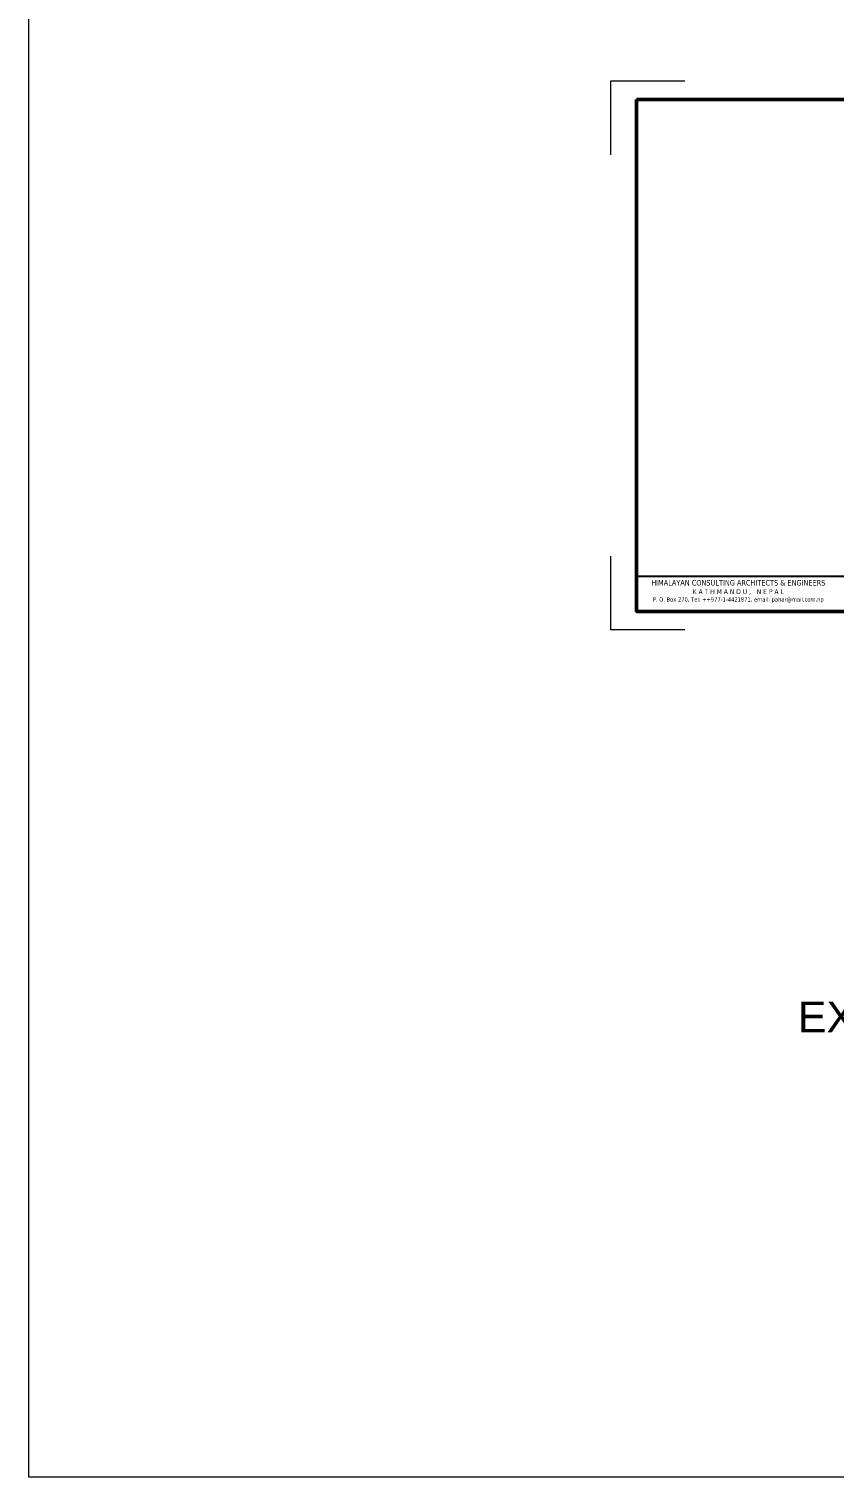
# Model space of a CAD drawing. Header units: inches. Extents: x 527934 to 2134587, y -408734 to 227304.
# Drawn here: x 1888048 to 1940312, y -317490 to -223494 of the extents above; entities that cross this region are included whole.
import ezdxf

# ---------------------------------------------------------------- set-up
doc = ezdxf.new("R2010")
doc.units = ezdxf.units.IN
doc.header["$MEASUREMENT"] = 0
doc.layers.add('paper', color=4, linetype='Continuous', lineweight=0, plot=False)
for name, color, linetype, lineweight in [('partition wall', 5, 'Continuous', 20), ('TITLE THICK', 7, 'Continuous', 50), ('TITLE THIN', 7, 'Continuous', 25)]:
    doc.layers.add(name, color=color, linetype=linetype, lineweight=lineweight)
doc.styles.get("Standard").update_dxf_attribs({"font": 'arial.ttf'})

msp = doc.modelspace()

# ---------------------------------------------------------------- linework, layer by layer
at = {"layer": 'paper'}
for points in [[(1925817, -231667), (1925817, -226867), (1930617, -226867)], [(1930617, -262507), (1925817, -262507), (1925817, -257707)]]:
    msp.add_lwpolyline(points, dxfattribs=at)
at = {"layer": 'partition wall', "color": 3, "ltscale": 0.25}
msp.add_lwpolyline([(1888048, -76685.5), (2009111, -76685.5), (2009111, -317490.5), (1888048, -317490.5)], close=True, dxfattribs=at)
at = {"layer": 'TITLE THICK'}
msp.add_lwpolyline([(1927490, -228067), (1973690, -228067), (1973690, -261307), (1927490, -261307)], close=True, dxfattribs=at)
at = {"layer": 'TITLE THIN'}
for p, q in [((1927490, -259045.8), (1927490, -261307)), ((1973690, -259045.8), (1927490, -259045.8)), ((1927490, -261307), (1973690, -261307))]:
    msp.add_line(p, q, dxfattribs=at)

# ---------------------------------------------------------------- texts
for s, insert, char_height, width, attachment_point in [('{\\fTahoma|b0|i0|c0|p34;\\H0.8845x;HIMALAYAN CONSULTING ARCHITECTS & ENGINEERS\\H1.131x;\\P\\H0.7778x;K A T H M A N D U ,   N E P A L\\P\\H0.8572x;P. O. Box 270, Tel: ++977-1-4421871, email: pahar@mail.com.np}', (1934096.2, -259260.7), 407.008, 12798.148, 2), ('EXISTING  BUILDING (PINK BUILDING)', (1937958, -286624.8), 2000, 53343.229, 1)]:
    msp.add_mtext(s, dxfattribs=dict(at, insert=insert, char_height=char_height, width=width, attachment_point=attachment_point))

doc.saveas('drawing.dxf')
